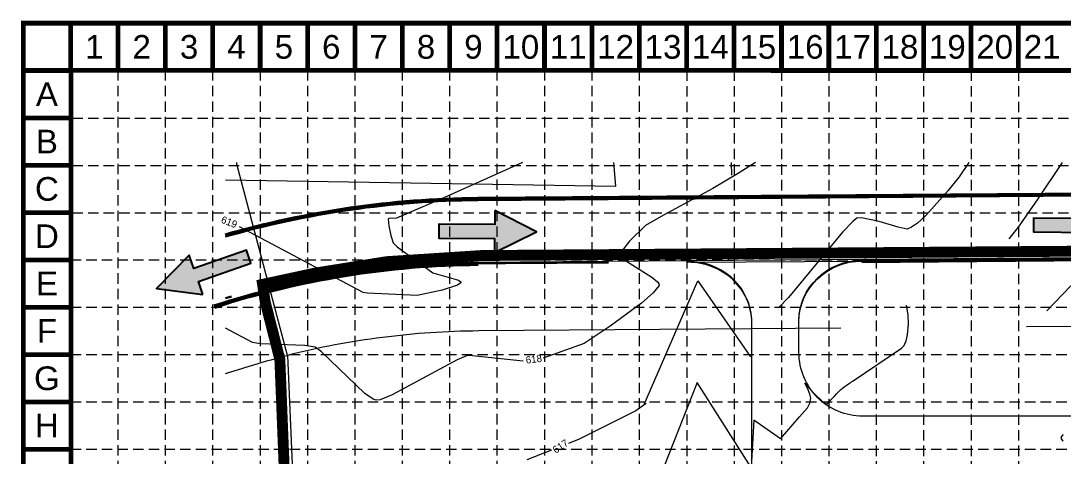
# Model space of a CAD drawing. Header units: feet. Extents: x 2483421 to 2485095, y 6854873 to 6855921.
# Drawn here: x 2483421 to 2483995, y 6855681 to 6855921 of the extents above; entities that cross this region are included whole.
import ezdxf
from ezdxf.enums import TextEntityAlignment as Align

# ---------------------------------------------------------------- set-up
doc = ezdxf.new("R2010")
doc.units = ezdxf.units.FT
doc.header["$MEASUREMENT"] = 0
for name, pattern in [('DGN Style 3', [358.380981, 255.986415, -102.394566]), ('DGN Style 7', [511.972829, 230.387773, -102.394566, 76.795924, -102.394566]), ('HIDDEN', [0.375, 0.25, -0.125])]:
    doc.linetypes.add(name, pattern=pattern)
for name, color, linetype in [('ARROWS', 252, 'Continuous'), ('BASE', 7, 'Continuous'), ('GRID', 254, 'HIDDEN'), ('LIMITS OF DISTURBANCE', 1, 'HIDDEN')]:
    doc.layers.add(name, color=color, linetype=linetype)
for name, color, linetype, lineweight in [('C-ROAD-NW', 2, 'Continuous', 0), ('CTEXT', 1, 'Continuous', 0), ('CTR', 62, 'Continuous', 0), ('CTRINDEX', 7, 'Continuous', 0), ('CURB', 7, 'Continuous', 0), ('GRID-MINOR', 7, 'Continuous', 0), ('Level 18', 7, 'Continuous', 0), ('Level 31', 7, 'Continuous', 0), ('Level 44', 7, 'Continuous', 0), ('P-Cont-1', 21, 'Continuous', 13)]:
    doc.layers.add(name, color=color, linetype=linetype, lineweight=lineweight)
doc.styles.get("Standard").update_dxf_attribs({"font": 'ARIAL.TTF'})
doc.linetypes.add('Fence-Barbed', pattern='A,38,-12,[1,dgnlstyle-maplsty.shx,S=0.064,R=0,X=0,Y=0],-12,38', length=100)

# ---------------------------------------------------------------- blocks, each defined once
blk = doc.blocks.new('ARROW')
blk.add_lwpolyline([(-67.01, -25.36), (-59.33, -25.42), (-59.57, -56.14), (-51.89, -56.2), (-51.65, -25.48), (-43.97, -25.54), (-55.3, -2.41), (-67.01, -25.36)], close=True)
at = {"color": 254}
for points in [[(-43.97, -25.54), (-67.01, -25.36), (-55.3, -2.41), (-67.01, -25.36)], [(-59.57, -56.14), (-51.89, -56.2), (-59.33, -25.42), (-51.65, -25.48)]]:
    blk.add_solid(points, dxfattribs=at)

msp = doc.modelspace()

# ---------------------------------------------------------------- linework, layer by layer
at = {"layer": 'BASE', "const_width": 2.61}
for points in [[(2483421.94, 6854874.54), (2485093.94, 6854874.54), (2485093.94, 6855919.54), (2483421.94, 6855919.54)], [(2483448.01, 6854900.66), (2485067.89, 6854900.61), (2485067.85, 6855893.43), (2483448.34, 6855893.46)]]:
    msp.add_lwpolyline(points, close=True, dxfattribs=at)
for points in [[(2483448.06, 6855893.42), (2483448.06, 6855919.54)], [(2483474.19, 6855893.42), (2483474.19, 6855919.54)], [(2483500.31, 6855893.42), (2483500.31, 6855919.54)], [(2483526.44, 6855893.42), (2483526.44, 6855919.54)], [(2483552.56, 6855893.42), (2483552.56, 6855919.54)], [(2483578.69, 6855893.42), (2483578.69, 6855919.54)], [(2483604.81, 6855893.42), (2483604.81, 6855919.54)], [(2483630.94, 6855893.42), (2483630.94, 6855919.54)], [(2483657.06, 6855893.42), (2483657.06, 6855919.54)], [(2483683.19, 6855893.42), (2483683.19, 6855919.54)], [(2483709.31, 6855893.42), (2483709.31, 6855919.54)], [(2483735.44, 6855893.42), (2483735.44, 6855919.54)], [(2483761.56, 6855893.42), (2483761.56, 6855919.54)], [(2483787.69, 6855893.42), (2483787.69, 6855919.54)], [(2483813.81, 6855893.42), (2483813.81, 6855919.54)], [(2483839.94, 6855893.42), (2483839.94, 6855919.54)], [(2483866.06, 6855893.42), (2483866.06, 6855919.54)], [(2483892.19, 6855893.42), (2483892.19, 6855919.54)], [(2483918.31, 6855893.42), (2483918.31, 6855919.54)], [(2483944.44, 6855893.42), (2483944.44, 6855919.54)], [(2483970.56, 6855893.42), (2483970.56, 6855919.54)], [(2483448.06, 6855893.42), (2483421.94, 6855893.42)], [(2483448.06, 6855867.29), (2483421.94, 6855867.29)], [(2483448.06, 6855841.17), (2483421.94, 6855841.17)], [(2483448.06, 6855815.04), (2483421.94, 6855815.04)], [(2483448.06, 6855788.92), (2483421.94, 6855788.92)], [(2483448.06, 6855762.79), (2483421.94, 6855762.79)], [(2483448.06, 6855736.67), (2483421.94, 6855736.67)], [(2483448.06, 6855710.54), (2483421.94, 6855710.54)], [(2483448.06, 6855684.42), (2483421.94, 6855684.42)]]:
    msp.add_lwpolyline(points, dxfattribs=at)
at = {"layer": 'C-ROAD-NW', "color": 7, "lineweight": 0, "ltscale": 0.328084}
for p, q in [((2483788.33, 6855787.58), (2483884.33, 6855788.31)), ((2483823.51, 6855304.22), (2483823.6, 6855754.09)), ((2483849.6, 6855737.72), (2483849.6, 6855754.82))]:
    msp.add_line(p, q, dxfattribs=at)
at = {"layer": 'C-ROAD-NW', "color": 7, "lineweight": 0, "ltscale": 0.328084, "flags": 128}
msp.add_lwpolyline([(2484336.8, 6855702.72), (2483884.6, 6855702.71)], dxfattribs=at)
at = {"layer": 'C-ROAD-NW', "color": 7, "lineweight": 0, "ltscale": 0.328084, "extrusion": (0, 0, -1)}
msp.add_arc((-2483884.6, 6855737.71), 35, 269.99906, 0.01182, dxfattribs=at)
at = {"layer": 'C-ROAD-NW', "color": 7, "lineweight": 0, "ltscale": 0.328084}
for centre in [(2483788.59, 6855754.59), (2483788.6, 6855754.09)]:
    msp.add_ellipse(centre, major_axis=(34.99, 0), ratio=0.95715, start_param=6.282979, end_param=7.861527, dxfattribs=at)
at = {"layer": 'C-ROAD-NW', "color": 7, "lineweight": 0, "ltscale": 0.328084, "extrusion": (0, 0, -1)}
for centre in [(2483884.59, 6855755.32), (2483884.6, 6855754.82)]:
    msp.add_ellipse(centre, major_axis=(-35.01, 0), ratio=0.956509, start_param=0.000206, end_param=1.563251, dxfattribs=at)
at = {"layer": 'CTR', "color": 35, "lineweight": 0, "ltscale": 0.328084}
for p, q in [((2483697.2, 6855842.69), (2483654.22, 6855823.39)), ((2483825.65, 6855842.69), (2483816.57, 6855836.91)), ((2483943.16, 6855842.69), (2483937.82, 6855834.83)), ((2483994.68, 6855842.69), (2483981.3, 6855822.7)), ((2483816.57, 6855836.91), (2483802.12, 6855828.36)), ((2483937.82, 6855834.83), (2483931.89, 6855827.29)), ((2483802.12, 6855828.36), (2483774.89, 6855813.59)), ((2483931.89, 6855827.29), (2483919.55, 6855813.33)), ((2483654.22, 6855823.39), (2483627.66, 6855811.92)), ((2483981.3, 6855822.7), (2483970.33, 6855807.01)), ((2483623.76, 6855811.68), (2483623.11, 6855811.34)), ((2483623.11, 6855811.34), (2483623.48, 6855807.78)), ((2483627.66, 6855811.92), (2483623.76, 6855811.68)), ((2483774.89, 6855813.59), (2483765.07, 6855807.84)), ((2483879.37, 6855810.33), (2483873.55, 6855804.28)), ((2483881.39, 6855811.92), (2483879.37, 6855810.33)), ((2483884, 6855812.18), (2483881.39, 6855811.92)), ((2483893.72, 6855810.04), (2483884, 6855812.18)), ((2483904.35, 6855806.95), (2483893.72, 6855810.04)), ((2483919.55, 6855813.33), (2483914.93, 6855809.22)), ((2483609.43, 6855770.88), (2483541.18, 6855807.24)), ((2483623.48, 6855807.78), (2483624.63, 6855802.43)), ((2483765.07, 6855807.84), (2483756.2, 6855799.33)), ((2483873.55, 6855804.28), (2483843.83, 6855768.17)), ((2483909.26, 6855805.88), (2483904.35, 6855806.95)), ((2483911.6, 6855806.95), (2483909.26, 6855805.88)), ((2483914.93, 6855809.22), (2483911.6, 6855806.95)), ((2483970.33, 6855807.01), (2483965.3, 6855800.46)), ((2483624.63, 6855802.43), (2483625.95, 6855798.33)), ((2483756.2, 6855799.33), (2483751.58, 6855793.46)), ((2483625.95, 6855798.33), (2483628.17, 6855796.05)), ((2483628.17, 6855796.05), (2483647.76, 6855781.84)), ((2483751.58, 6855793.46), (2483751.03, 6855791.62)), ((2483751.03, 6855791.62), (2483751.57, 6855790.7)), ((2483751.57, 6855790.7), (2483754.42, 6855788.31)), ((2483754.42, 6855788.31), (2483768.42, 6855779.35)), ((2483647.76, 6855781.84), (2483661.88, 6855777.67)), ((2483663.24, 6855776.33), (2483661.28, 6855775)), ((2483661.88, 6855777.67), (2483663.26, 6855776.76)), ((2483663.26, 6855776.76), (2483663.24, 6855776.33)), ((2483768.42, 6855779.35), (2483771.63, 6855776.73)), ((2483771.63, 6855776.73), (2483772.41, 6855775.65)), ((2483772.41, 6855775.65), (2483772.47, 6855774.78)), ((2483611.64, 6855770.48), (2483609.43, 6855770.88)), ((2483639.03, 6855769.19), (2483611.64, 6855770.48)), ((2483652.91, 6855772.25), (2483639.03, 6855769.19)), ((2483661.28, 6855775), (2483652.91, 6855772.25)), ((2483769.15, 6855770.72), (2483762.69, 6855765.12)), ((2483772.47, 6855774.78), (2483769.15, 6855770.72)), ((2483762.69, 6855765.12), (2483745.49, 6855752.4)), ((2483843.83, 6855768.17), (2483838.25, 6855762.4)), ((2483548.27, 6855743.31), (2483533.51, 6855751.19)), ((2483745.49, 6855752.4), (2483731.24, 6855742.84)), ((2483552.66, 6855742.53), (2483548.27, 6855743.31)), ((2483577.2, 6855741.69), (2483552.66, 6855742.53)), ((2483582.84, 6855740.77), (2483577.2, 6855741.69)), ((2483731.24, 6855742.84), (2483708.55, 6855734.69)), ((2483586.4, 6855738.1), (2483582.84, 6855740.77)), ((2483610.26, 6855715.27), (2483586.4, 6855738.1)), ((2483666.28, 6855736.03), (2483661.22, 6855733.83)), ((2483667.77, 6855736.23), (2483666.28, 6855736.03)), ((2483697.46, 6855733.05), (2483667.77, 6855736.23)), ((2483661.22, 6855733.83), (2483625.4, 6855714.41)), ((2483614.93, 6855712), (2483610.26, 6855715.27)), ((2483625.4, 6855714.41), (2483618.72, 6855711.78)), ((2483616.57, 6855711.48), (2483614.93, 6855712)), ((2483618.72, 6855711.78), (2483616.57, 6855711.48)), ((2483765.42, 6855709.75), (2483759.73, 6855705.7)), ((2483759.73, 6855705.7), (2483728.45, 6855689.96)), ((2483728.45, 6855689.96), (2483722.55, 6855687.64)), ((2483713.15, 6855683.95), (2483699.59, 6855678.62))]:
    msp.add_line(p, q, dxfattribs=at)
at = {"layer": 'CTRINDEX', "color": 35, "lineweight": 0, "ltscale": 0.328084}
msp.add_line((2483986.31, 6855760.83), (2483999.47, 6855774.62), dxfattribs=at)
at = {"layer": 'CURB', "color": 7, "linetype": 'Continuous', "lineweight": 53}
for p, q in [((2483672.51, 6855822.71), (2484968.98, 6855832.49)), ((2483884.31, 6855788.3), (2484336.03, 6855791.71))]:
    msp.add_line(p, q, dxfattribs=at)
at = {"layer": 'CURB', "color": 7, "linetype": 'Continuous', "lineweight": 13}
for p, q in [((2483672.52, 6855821.71), (2484968.98, 6855831.49)), ((2483836.58, 6855788.94), (2484968.98, 6855797.49)), ((2483672.78, 6855787.71), (2483836.58, 6855788.94))]:
    msp.add_line(p, q, dxfattribs=at)
at = {"layer": 'CURB', "color": 7, "linetype": 'Continuous', "lineweight": 53, "extrusion": (0, 0, -1)}
for radius, start in [(518, 73.98502), (482, 71.98855)]:
    msp.add_arc((-2483676.42, 6855304.72), radius, start, 89.56771, dxfattribs=at)
at = {"layer": 'CURB', "color": 7, "linetype": 'Continuous', "lineweight": 13, "extrusion": (0, 0, -1)}
for radius, start in [(517, 73.9532), (483, 71.98855)]:
    msp.add_arc((-2483676.42, 6855304.72), radius, start, 89.56771, dxfattribs=at)
at = {"layer": 'GRID', "color": 252, "linetype": 'HIDDEN', "lineweight": 0, "ltscale": 23}
for p, q in [((2483474.1, 6855893.66), (2483474.1, 6854978.93)), ((2483500.23, 6855893.66), (2483500.23, 6854978.93)), ((2483526.35, 6855893.66), (2483526.35, 6854978.93)), ((2483552.48, 6855893.66), (2483552.48, 6854978.93)), ((2483578.6, 6855893.66), (2483578.6, 6854978.93)), ((2483604.73, 6855893.66), (2483604.73, 6854978.93)), ((2483630.85, 6855893.66), (2483630.85, 6854978.93)), ((2483656.98, 6855893.66), (2483656.98, 6854978.93)), ((2483683.1, 6855893.66), (2483683.1, 6854978.93)), ((2483709.23, 6855893.66), (2483709.23, 6854978.93)), ((2483735.35, 6855893.66), (2483735.35, 6854978.93)), ((2483761.48, 6855893.66), (2483761.48, 6854978.93)), ((2483787.69, 6855893.42), (2483787.69, 6854978.93)), ((2483813.81, 6855893.42), (2483813.81, 6854978.93)), ((2483839.94, 6855893.42), (2483839.94, 6854978.93)), ((2483866.06, 6855893.42), (2483866.06, 6854978.93)), ((2483892.19, 6855893.42), (2483892.19, 6854978.93)), ((2483918.31, 6855893.42), (2483918.31, 6854978.93)), ((2483944.44, 6855893.42), (2483944.44, 6854978.93)), ((2483970.56, 6855893.42), (2483970.56, 6854978.93)), ((2483449.03, 6855867.21), (2485068.78, 6855867.21)), ((2483449.03, 6855841.08), (2485068.78, 6855841.08)), ((2483449.03, 6855814.96), (2485068.78, 6855814.96)), ((2483448.06, 6855788.92), (2485067.81, 6855788.92)), ((2483448.06, 6855762.79), (2485067.81, 6855762.79)), ((2483448.06, 6855736.67), (2485067.81, 6855736.67)), ((2483448.06, 6855710.54), (2485067.81, 6855710.54)), ((2483448.06, 6855684.42), (2485067.81, 6855684.42))]:
    msp.add_line(p, q, dxfattribs=at)
at = {"layer": 'GRID-MINOR', "color": 7, "linetype": 'Continuous', "lineweight": 30}
for p, q in [((2483533.51, 6855800.06), (2483533.48, 6855800.05)), ((2483744.67, 6855787.47), (2483630.97, 6855786.73)), ((2483533.51, 6855767.72), (2483536.8, 6855768.81))]:
    msp.add_line(p, q, dxfattribs=at)
at = {"layer": 'Level 18', "color": 7, "linetype": 'Fence-Barbed', "lineweight": 0, "ltscale": 0.5, "flags": 128}
msp.add_lwpolyline([(2483533.51, 6855833.19), (2483748.63, 6855829.56), (2483747.55, 6855842.69)], dxfattribs=at)
at = {"layer": 'Level 31', "color": 7, "linetype": 'DGN Style 3', "lineweight": 0}
for p, q in [((2483539.71, 6855841.73), (2483539.72, 6855842.69)), ((2483567.66, 6855736.23), (2483539.71, 6855841.73)), ((2484947.81, 6855759.33), (2483673.06, 6855749.71)), ((2483567.66, 6855736.23), (2483587.82, 6855252.52)), ((2483567.66, 6855736.23), (2483587.82, 6855252.52)), ((2483533.51, 6855726.19), (2483538.82, 6855727.92))]:
    msp.add_line(p, q, dxfattribs=at)
msp.add_arc((2483676.42, 6855304.72), 445, 90.43229, 104.14621, dxfattribs=at)
msp.add_arc((2483676.42, 6855304.72), 445, 90.43229, 104.14621, dxfattribs=at)
at = {"layer": 'Level 31', "color": 7, "linetype": 'DGN Style 3', "lineweight": 0, "extrusion": (0, 0, -1)}
msp.add_arc((-2483676.42, 6855304.72), 445, 71.98855, 75.85379, dxfattribs=at)
at = {"layer": 'Level 44', "color": 7, "linetype": 'DGN Style 7', "lineweight": 0}
msp.add_line((2483812.27, 6855842.69), (2483812.32, 6855835.76), dxfattribs=at)
at = {"layer": 'LIMITS OF DISTURBANCE', "linetype": 'HIDDEN', "lineweight": 30, "ltscale": 100, "const_width": 6}
msp.add_lwpolyline([(2483553.88, 6855775.4), (2483582.72, 6855781.62), (2483622.36, 6855787.95), (2483674.73, 6855791.33), (2485022.16, 6855801.15), (2485021.8, 6855792.54), (2485014.26, 6855792.18, 0.367276), (2484981.25, 6855761.33), (2484981.64, 6855135.45), (2484941.69, 6855105.14), (2484400.49, 6855105.56), (2484402.75, 6855034.59), (2484369.16, 6855034.35), (2484323.13, 6855106.73), (2484136.59, 6855104.23), (2484070.04, 6855130.64), (2483603.14, 6855126.82), (2483582.42, 6855255.3), (2483563.42, 6855733.98), (2483555.35, 6855765.7)], format="xyb", close=True, dxfattribs=at)
at = {"layer": 'P-Cont-1', "color": 33, "flags": 128}
for points in [[(2483764.02, 6855708.78), (2483793.74, 6855777.28), (2483822.88, 6855735.37)], [(2483839.49, 6855690.2), (2483849.96, 6855702.33), (2483854.23, 6855707.37), (2483855.65, 6855709.95), (2483856.15, 6855712.58), (2483855.6, 6855714.82), (2483854.23, 6855718.11), (2483852.81, 6855720.9), (2483855.33, 6855717.89), (2483858.67, 6855714.38), (2483862.41, 6855710.88), (2483864.02, 6855709.88), (2483864.94, 6855709.27), (2483865.19, 6855709.5), (2483868.27, 6855712.82), (2483868.53, 6855713.1), (2483868.79, 6855713.39), (2483869.05, 6855713.67), (2483869.31, 6855713.95), (2483870.28, 6855714.99), (2483870.4, 6855715.13), (2483870.53, 6855715.27), (2483870.66, 6855715.41), (2483870.79, 6855715.54), (2483871.22, 6855716), (2483871.31, 6855716.09), (2483871.39, 6855716.18), (2483871.48, 6855716.26), (2483871.57, 6855716.35), (2483871.85, 6855716.63), (2483871.91, 6855716.69), (2483871.97, 6855716.74), (2483872.03, 6855716.8), (2483872.1, 6855716.86), (2483872.33, 6855717.06), (2483872.38, 6855717.1), (2483872.43, 6855717.15), (2483872.48, 6855717.19), (2483872.53, 6855717.23), (2483872.73, 6855717.38), (2483872.78, 6855717.42), (2483872.82, 6855717.45), (2483872.87, 6855717.48), (2483872.91, 6855717.51), (2483873.1, 6855717.63), (2483873.14, 6855717.66), (2483873.18, 6855717.68), (2483873.22, 6855717.71), (2483873.26, 6855717.74), (2483873.89, 6855718.19), (2483873.89, 6855718.19), (2483873.89, 6855718.19), (2483873.89, 6855718.2), (2483873.89, 6855718.2), (2483873.88, 6855718.22), (2483873.88, 6855718.23), (2483873.87, 6855718.23), (2483873.87, 6855718.23), (2483873.87, 6855718.24), (2483873.81, 6855718.34), (2483873.8, 6855718.36), (2483873.8, 6855718.38), (2483873.81, 6855718.39), (2483873.82, 6855718.41), (2483876.83, 6855720.44), (2483877.48, 6855720.88), (2483878.12, 6855721.31), (2483878.77, 6855721.75), (2483879.41, 6855722.18), (2483906.07, 6855740.19), (2483906.07, 6855740.19), (2483906.08, 6855740.19), (2483906.08, 6855740.19), (2483906.08, 6855740.19), (2483906.08, 6855740.2), (2483906.09, 6855740.2), (2483907.58, 6855741.7), (2483908.68, 6855744.33), (2483909.44, 6855747.62), (2483909.99, 6855753.42), (2483909.83, 6855758.63), (2483908.83, 6855763.93)], [(2483839.49, 6855690.2), (2483824.64, 6855700.56), (2483823.14, 6855674.31), (2483793.55, 6855721.29), (2483761.9, 6855641.15)], [(2483995.29, 6855688.81), (2483995.22, 6855688.91), (2483994.37, 6855690.17), (2483994.23, 6855690.44), (2483994.19, 6855690.71), (2483994.23, 6855690.98), (2483994.37, 6855691.25), (2483995.15, 6855692.41), (2483995.25, 6855692.56)]]:
    msp.add_lwpolyline(points, dxfattribs=at)

# ---------------------------------------------------------------- block references
at = {"layer": 'ARROWS', "linetype": 'Continuous', "lineweight": 30, "ltscale": 0.25}
for p, rotation in [((2483707.26, 6855749.1), 270), ((2484034.99, 6855752.43), 270), ((2483474.63, 6855824.36), 109.6044591200012)]:
    msp.add_blockref('ARROW', p, dxfattribs=dict(at, rotation=rotation))

# ---------------------------------------------------------------- texts
at = {"layer": 'BASE'}
for s, height, p in [('1', 13.06, (2483461.13, 6855906.48)), ('2', 13.06, (2483487.25, 6855906.48)), ('3', 13.06, (2483513.38, 6855906.48)), ('4', 13.06, (2483539.5, 6855906.48)), ('5', 13.06, (2483565.63, 6855906.48)), ('6', 13.06, (2483591.75, 6855906.48)), ('7', 13.06, (2483617.88, 6855906.48)), ('8', 13.06, (2483644, 6855906.48)), ('9', 13.06, (2483670.13, 6855906.48)), ('10', 13.062, (2483696.25, 6855906.48)), ('11', 13.062, (2483722.38, 6855906.48)), ('12', 13.062, (2483748.5, 6855906.48)), ('13', 13.062, (2483774.63, 6855906.48)), ('14', 13.062, (2483800.75, 6855906.48)), ('15', 13.062, (2483826.88, 6855906.48)), ('16', 13.062, (2483853, 6855906.48)), ('17', 13.062, (2483879.13, 6855906.48)), ('18', 13.062, (2483905.25, 6855906.48)), ('19', 13.062, (2483931.38, 6855906.48)), ('20', 13.062, (2483957.5, 6855906.48)), ('21', 13.062, (2483983.63, 6855906.48)), ('A', 13.06, (2483435, 6855880.35)), ('B', 13.06, (2483435, 6855854.23)), ('C', 13.06, (2483435, 6855828.1)), ('D', 13.06, (2483435, 6855801.98)), ('E', 13.06, (2483435, 6855775.85)), ('F', 13.06, (2483435, 6855749.73)), ('G', 13.06, (2483435, 6855723.6)), ('H', 13.06, (2483435, 6855697.48))]:
    msp.add_text(s, height=height, dxfattribs=at).set_placement(p, align=Align.MIDDLE_CENTER)
at = {"layer": 'CTEXT', "color": 35, "lineweight": 0, "char_height": 4, "attachment_point": 5, "line_spacing_factor": 0.754198}
for s, insert, rotation in [('\\Ffont001.shx;619', (2483535.48, 6855809.79), 338.11877), ('\\Ffont001.shx;618', (2483703.41, 6855734.12), 6.92588), ('\\Ffont001.shx;617', (2483718.09, 6855686.01), 33.17229)]:
    msp.add_mtext(s, dxfattribs=dict(at, insert=insert, rotation=rotation))

doc.saveas('drawing.dxf')
